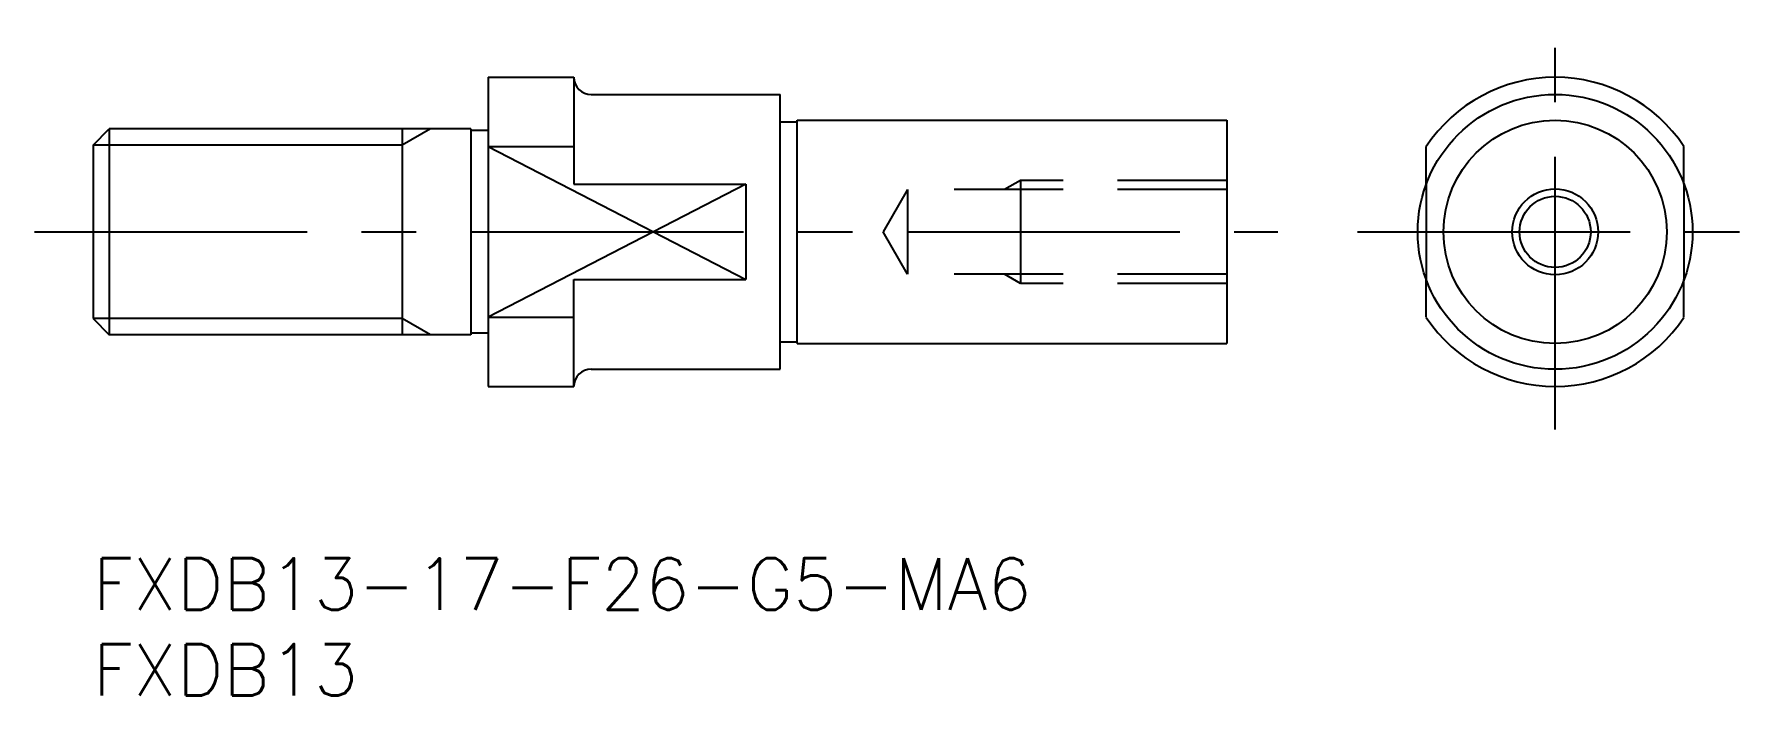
# Model space of a CAD drawing. Extents: x -3 to 97, y -8 to 30.
import ezdxf

# ---------------------------------------------------------------- set-up
doc = ezdxf.new("R2010")
doc.units = 0
doc.header["$LTSCALE"] = 0.5
doc.linetypes.add('CENTER', pattern=[50.8, 31.75, -6.35, 6.35, -6.35])
doc.linetypes.add('DASHED', pattern=[19.05, 12.7, -6.35])
for name, color, linetype in [('MSM_CENTER', 1, 'CENTER'), ('MSM_CONTINUOUS', 7, 'CONTINUOUS'), ('MSM_DASHED', 4, 'DASHED'), ('MSM_NARROW', 5, 'CONTINUOUS'), ('MSM_PART_NUMBER', 7, 'CONTINUOUS')]:
    doc.layers.add(name, color=color, linetype=linetype)
doc.styles.get("Standard").update_dxf_attribs({"font": 'txt.shx', "height": 3, "bigfont": 'bigfont.shx'})

# ---------------------------------------------------------------- blocks, each defined once
blk = doc.blocks.new('*U10')
at = {"layer": 'MSM_PART_NUMBER'}
blk.add_text('FXDB13-17-F26-G5-MA6', height=3, dxfattribs=at).set_placement((0, -3))
blk = doc.blocks.new('*U11')
at = {"layer": 'MSM_PART_NUMBER'}
blk.add_text('FXDB13', height=3, dxfattribs=at).set_placement((0, -8))

msp = doc.modelspace()

# ---------------------------------------------------------------- linework, layer by layer
at = {"layer": 'MSM_CENTER'}
for p, q in [((85.12, 7.5), (85.12, 30.5)), ((-3.41, 19), (68.97, 19)), ((73.62, 19), (96.62, 19))]:
    msp.add_line(p, q, dxfattribs=at)
at = {"layer": 'MSM_CONTINUOUS'}
for p, q in [((23, 28), (28, 28)), ((23, 28), (23, 10)), ((28, 28), (28, 21.78)), ((29, 27), (40, 27)), ((40, 11), (40, 27)), ((40, 25.4), (41, 25.4)), ((41, 25.5), (66, 25.5)), ((41, 12.5), (41, 25.5)), ((66, 25.5), (66, 12.5)), ((0, 24.05), (0.95, 25)), ((0, 24.05), (0, 13.95)), ((0.95, 25), (0.95, 13)), ((22, 25), (0.95, 25)), ((18, 25), (18, 13)), ((22, 25), (22, 13)), ((23, 24.9), (22, 24.9)), ((23, 23.97), (28, 23.97)), ((77.62, 21.78), (77.62, 23.97)), ((92.62, 21.78), (92.62, 23.97)), ((28, 21.78), (38, 21.78)), ((38, 21.78), (38, 16.22)), ((28, 16.22), (38, 16.22)), ((28, 10), (28, 16.22)), ((77.62, 14.03), (77.62, 16.22)), ((92.62, 14.03), (92.62, 16.22)), ((23, 14.03), (28, 14.03)), ((0, 13.95), (0.95, 13)), ((23, 13.1), (22, 13.1)), ((22, 13), (0.95, 13)), ((40, 12.6), (41, 12.6)), ((41, 12.5), (66, 12.5)), ((29, 11), (40, 11)), ((23, 10), (28, 10))]:
    msp.add_line(p, q, dxfattribs=at)
for radius in [8, 6.5, 2.07]:
    msp.add_circle((85.12, 19), radius, dxfattribs=at)
for centre, radius, start, end in [((29, 28), 1, 180, 270), ((85.12, 19), 9, 33.5573, 146.4427), ((85.12, 19), 9, 213.5573, 326.4427), ((29, 10), 1, 90, 180)]:
    msp.add_arc(centre, radius, start, end, dxfattribs=at)
at = {"layer": 'MSM_DASHED'}
for p, q in [((47.42, 21.46), (46, 19)), ((66, 21.46), (47.42, 21.46)), ((47.42, 21.46), (47.42, 16.54)), ((54, 22), (53.06, 21.46)), ((66, 22), (54, 22)), ((54, 22), (54, 16)), ((77.62, 21.78), (77.62, 16.22)), ((92.62, 21.78), (92.62, 16.22)), ((47.42, 16.54), (46, 19)), ((66, 16.54), (47.42, 16.54)), ((54, 16), (53.06, 16.54)), ((66, 16), (54, 16))]:
    msp.add_line(p, q, dxfattribs=at)
at = {"layer": 'MSM_NARROW'}
for p, q in [((18, 24.05), (0, 24.05)), ((19.64, 25), (18, 24.05)), ((23, 23.97), (38, 16.22)), ((38, 21.78), (23, 14.03)), ((18, 13.95), (0, 13.95)), ((19.64, 13), (18, 13.95))]:
    msp.add_line(p, q, dxfattribs=at)
msp.add_circle((85.12, 19), 2.5, dxfattribs=at)

# ---------------------------------------------------------------- block references
at = {"layer": 'MSM_CONTINUOUS'}
for name in ['*U10', '*U11']:
    msp.add_blockref(name, (0, 0), dxfattribs=at)

doc.saveas('drawing.dxf')
